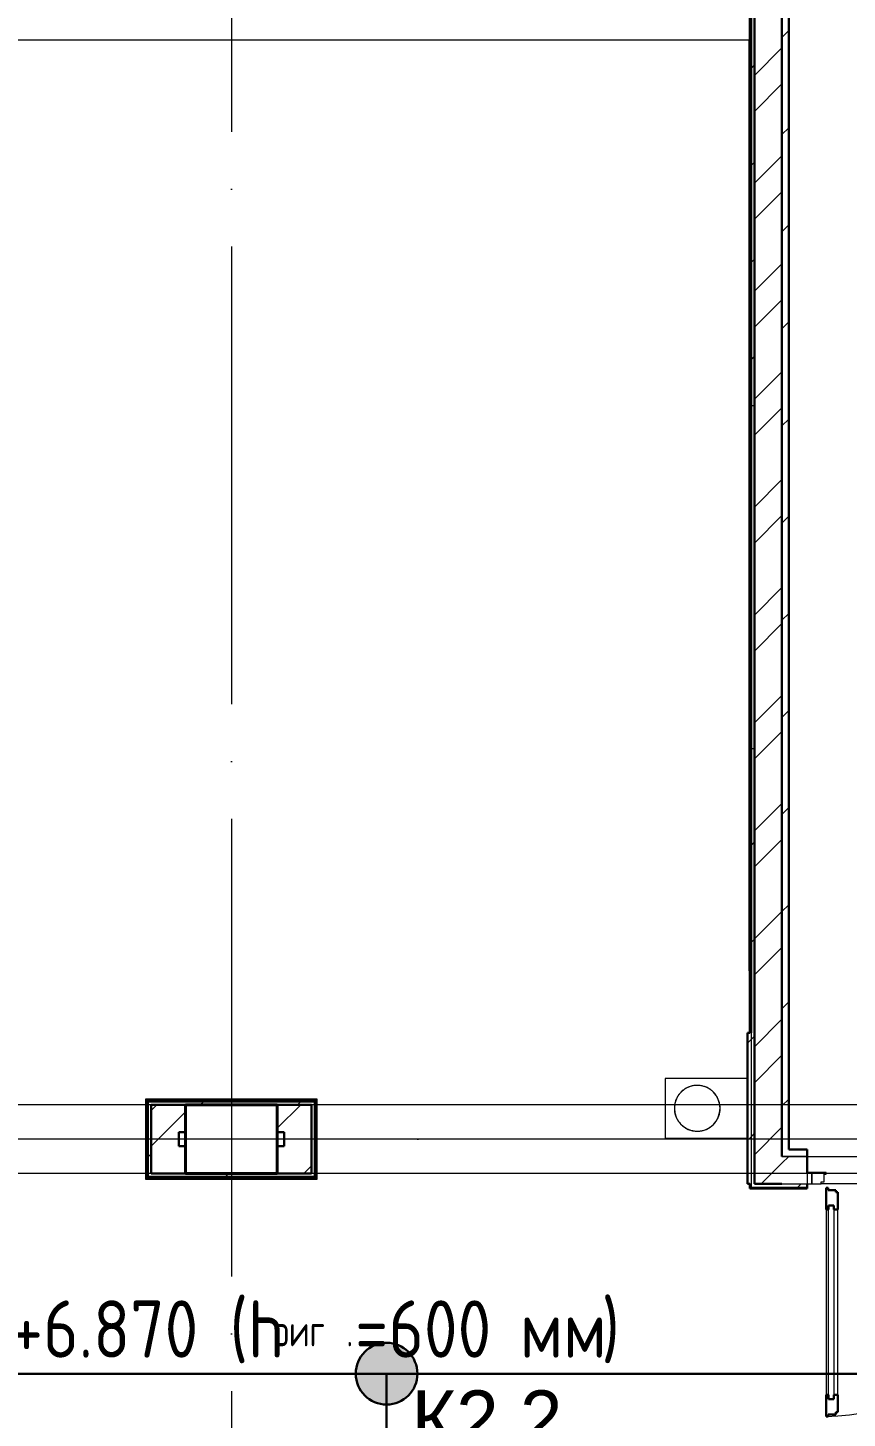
# Model space of a CAD drawing. Header units: millimetres. Extents: x -421858 to 614926, y -468665 to 141641.
# Drawn here: x 111587 to 115166, y -11256 to -5183 of the extents above; entities that cross this region are included whole.
import ezdxf

# ---------------------------------------------------------------- set-up
doc = ezdxf.new("R2010")
doc.units = ezdxf.units.MM
doc.linetypes.add('ADSK_Линия сетки', pattern=[25, 20, -2.5, 0, -2.5])
doc.linetypes.add('ADSK_Сверху', pattern=[450, 300, -150])
for name, color, linetype, lineweight in [('RC-Линии_связи-Адресные', 5, 'Continuous', 30), ('Аннотация', 7, 'Continuous', 18), ('Двери', 252, 'Continuous', 9), ('Линии', 252, 'Continuous', 9), ('лс', 5, 'Continuous', 30), ('Несущие колонны', 252, 'Continuous', 18), ('Ограждение', 252, 'Continuous', 9), ('Оси', 252, 'Continuous', 9), ('Перекрытие', 252, 'Continuous', 18), ('Сантехника', 252, 'Continuous', 9), ('Стены наружные', 7, 'Continuous', 18), ('Стены штриховка', 252, 'Continuous', 9)]:
    doc.layers.add(name, color=color, linetype=linetype, lineweight=lineweight)
doc.layers.add('RC-Таблицы', color=7, linetype='Continuous')
doc.layers.add('Двери открывание', color=7, linetype='Continuous', lineweight=9, true_color=0xc0c0c0)
doc.styles.add('GOST Common_2', font='', dxfattribs={"width": 0.9, "height": 250})
doc.styles.add('GOST Common_4', font='', dxfattribs={"height": 7})
doc.styles.add('Mipgost_5', font='', dxfattribs={"height": 250})
doc.styles.get('GOST Common_2').set_extended_font_data('GOST type B')
doc.styles.get('GOST Common_4').set_extended_font_data('GOST 2.304 type A')
doc.styles.get('Mipgost_5').set_extended_font_data('Mipgost')

# ---------------------------------------------------------------- blocks, each defined once
blk = doc.blocks.new('2 этаж')
at = {"layer": 'Двери', "color": 251, "true_color": 0x636466}
for p, q in [((114991, -10182.3), (114991, -10232.3)), ((115011, -10182.3), (114991, -10182.3)), ((115011, -10232.3), (115011, -10182.3)), ((115075, -10182.3), (115011, -10182.3)), ((115011, -10182.3), (115011, -10232.3)), ((115066, -10224.3), (115066, -10190.3)), ((115066, -10190.3), (115075, -10190.3)), ((115075, -10190.3), (115075, -10182.3)), ((114991, -10232.3), (115011, -10232.3)), ((115011, -10232.3), (115052, -10232.3)), ((115052, -10232.3), (115052, -10224.3)), ((115052, -10224.3), (115066, -10224.3)), ((115075, -10344.3), (115075, -11154.3)), ((115084, -10326.3), (115108, -10326.3)), ((115084, -11172.3), (115084, -10326.3)), ((115108, -10326.3), (115108, -11172.3)), ((115125, -11154.3), (115125, -10344.3)), ((115108, -11172.3), (115084, -11172.3))]:
    blk.add_line(p, q, dxfattribs=at)
at = {"layer": 'Двери', "color": 251, "lineweight": 30, "true_color": 0x636466}
for p, q in [((115083, -10250.3), (115075, -10250.3)), ((115075, -10250.3), (115075, -10344.3)), ((115083, -10259.3), (115083, -10250.3)), ((115117, -10259.3), (115083, -10259.3)), ((115117, -10268.3), (115117, -10259.3)), ((115125, -10268.3), (115117, -10268.3)), ((115125, -10344.3), (115125, -10268.3)), ((115084, -10344.3), (115075, -10344.3)), ((115084, -10326.3), (115084, -10344.3)), ((115108, -10326.3), (115084, -10326.3)), ((115108, -10344.3), (115108, -10326.3)), ((115125, -10344.3), (115108, -10344.3)), ((115075, -11154.3), (115075, -11248.3)), ((115084, -11154.3), (115075, -11154.3)), ((115084, -11172.3), (115084, -11154.3)), ((115108, -11172.3), (115084, -11172.3)), ((115108, -11154.3), (115108, -11172.3)), ((115125, -11154.3), (115108, -11154.3)), ((115125, -11230.3), (115125, -11154.3)), ((115117, -11239.3), (115117, -11230.3)), ((115117, -11230.3), (115125, -11230.3)), ((115075, -11248.3), (115083, -11248.3)), ((115083, -11248.3), (115083, -11239.3)), ((115083, -11239.3), (115117, -11239.3))]:
    blk.add_line(p, q, dxfattribs=at)
at = {"layer": 'Двери открывание', "color": 251, "true_color": 0x636466}
blk.add_arc((115057, -10250.3), 998, 271.03345, 0, dxfattribs=at)
at = {"layer": 'Линии', "color": 251, "linetype": 'ADSK_Сверху', "ltscale": 100, "true_color": 0x636466}
for p, q in [((117881, -9887.3), (107016, -9887.3)), ((117881, -10187.3), (107016, -10187.3))]:
    blk.add_line(p, q, dxfattribs=at)
at = {"layer": 'Несущие колонны', "color": 251, "lineweight": 40, "true_color": 0x636466}
for p, q in [((112276, -10187.3), (112276, -9887.3)), ((112276, -9887.3), (112676, -9887.3)), ((112676, -9887.3), (112276, -9887.3)), ((112276, -9887.3), (112276, -10187.3)), ((112676, -9887.3), (112676, -10187.3)), ((112676, -10187.3), (112676, -9887.3)), ((112676, -10187.3), (112276, -10187.3)), ((112276, -10187.3), (112676, -10187.3))]:
    blk.add_line(p, q, dxfattribs=at)
at = {"layer": 'Ограждение', "color": 251, "true_color": 0x636466}
for p, q in [((114741, -5237.3), (107041, -5237.3)), ((114736, -5237.3), (114736, -9302.3)), ((114741, -9302.3), (114736, -9302.3)), ((112106, -9867.3), (112101, -9862.3)), ((112101, -9862.3), (112101, -10212.3)), ((112851, -9862.3), (112101, -9862.3)), ((112851, -9862.3), (112846, -9867.3)), ((112851, -10212.3), (112851, -9862.3)), ((112106, -10207.3), (112101, -10212.3)), ((112101, -10212.3), (112851, -10212.3)), ((112846, -10207.3), (112851, -10212.3))]:
    blk.add_line(p, q, dxfattribs=at)
at = {"layer": 'Оси', "color": 251, "linetype": 'ADSK_Линия сетки', "ltscale": 100, "true_color": 0x636466}
for p, q in [((112476, -1137.3), (112476, -32263.4)), ((170543.3, -10037.3), (93565.9, -10037.3))]:
    blk.add_line(p, q, dxfattribs=at)
at = {"layer": 'Перекрытие', "color": 251, "ltscale": 100, "true_color": 0x636466}
for p, q in [((112101, -10037.3), (107046, -10037.3)), ((114731, -10037.3), (112851, -10037.3))]:
    blk.add_line(p, q, dxfattribs=at)
at = {"layer": 'Сантехника', "color": 251, "true_color": 0x636466}
for p, q in [((114731, -9772.3), (114371, -9772.3)), ((114371, -9772.3), (114371, -10032.3)), ((114371, -10032.3), (114731, -10032.3))]:
    blk.add_line(p, q, dxfattribs=at)
at = {"layer": 'Сантехника', "color": 251, "true_color": 0x636466, "flags": 128}
for points in [[(114611, -9902.3), (114610.9, -9898.3), (114610.7, -9894.3), (114610.3, -9890.3), (114609.7, -9886.3), (114609, -9882.4), (114608.1, -9878.5), (114607.1, -9874.6), (114605.9, -9870.8), (114604.6, -9867), (114603.1, -9863.3), (114601.5, -9859.7), (114599.7, -9856.1), (114597.8, -9852.6), (114595.7, -9849.1), (114593.5, -9845.8), (114591.2, -9842.5), (114588.8, -9839.4), (114586.2, -9836.3), (114583.5, -9833.4), (114580.7, -9830.5), (114577.8, -9827.8), (114574.7, -9825.2), (114571.6, -9822.7), (114568.4, -9820.3), (114565, -9818.1), (114561.6, -9816), (114558.1, -9814.1), (114554.6, -9812.2), (114550.9, -9810.6), (114547.2, -9809), (114543.5, -9807.7), (114539.7, -9806.5), (114535.8, -9805.4), (114531.9, -9804.5), (114528, -9803.7), (114524, -9803.1), (114520.1, -9802.7), (114516.1, -9802.4), (114512.1, -9802.3), (114508.1, -9802.3), (114504.1, -9802.5), (114500.1, -9802.8), (114496.1, -9803.4), (114492.2, -9804), (114488.3, -9804.9), (114484.4, -9805.9), (114480.6, -9807), (114476.8, -9808.3), (114473.1, -9809.7), (114469.4, -9811.3), (114465.8, -9813.1), (114462.3, -9814.9), (114458.8, -9817), (114455.4, -9819.1), (114452.2, -9821.4), (114449, -9823.8), (114445.9, -9826.4), (114442.9, -9829), (114440, -9831.8), (114437.3, -9834.7), (114434.6, -9837.7), (114432.1, -9840.8), (114429.7, -9844), (114427.4, -9847.3), (114425.3, -9850.7), (114423.3, -9854.2), (114421.5, -9857.7), (114419.8, -9861.3), (114418.2, -9865), (114416.8, -9868.8), (114415.5, -9872.5), (114414.4, -9876.4), (114413.5, -9880.3), (114412.7, -9884.2), (114412, -9888.1), (114411.5, -9892.1), (114411.2, -9896.1), (114411, -9900.1), (114411, -9902.3)], [(114411, -9902.3), (114411.1, -9906.3), (114411.3, -9910.2), (114411.7, -9914.2), (114412.3, -9918.2), (114413, -9922.1), (114413.9, -9926), (114414.9, -9929.9), (114416.1, -9933.7), (114417.4, -9937.5), (114418.9, -9941.2), (114420.5, -9944.8), (114422.3, -9948.4), (114424.2, -9951.9), (114426.3, -9955.4), (114428.5, -9958.7), (114430.8, -9962), (114433.2, -9965.1), (114435.8, -9968.2), (114438.5, -9971.1), (114441.3, -9974), (114444.3, -9976.7), (114447.3, -9979.3), (114450.4, -9981.8), (114453.7, -9984.2), (114457, -9986.4), (114460.4, -9988.5), (114463.9, -9990.4), (114467.4, -9992.3), (114471.1, -9993.9), (114474.8, -9995.5), (114478.5, -9996.8), (114482.3, -9998.1), (114486.2, -9999.1), (114490.1, -10000), (114494, -10000.8), (114498, -10001.4), (114501.9, -10001.8), (114505.9, -10002.1), (114509.9, -10002.2), (114513.9, -10002.2), (114517.9, -10002), (114521.9, -10001.7), (114525.9, -10001.1), (114529.8, -10000.5), (114533.7, -9999.6), (114537.6, -9998.7), (114541.4, -9997.5), (114545.2, -9996.2), (114549, -9994.8), (114552.6, -9993.2), (114556.2, -9991.4), (114559.8, -9989.6), (114563.2, -9987.5), (114566.6, -9985.4), (114569.9, -9983.1), (114573, -9980.7), (114576.1, -9978.1), (114579.1, -9975.5), (114582, -9972.7), (114584.7, -9969.8), (114587.4, -9966.8), (114589.9, -9963.7), (114592.3, -9960.5), (114594.6, -9957.2), (114596.7, -9953.8), (114598.7, -9950.3), (114600.5, -9946.8), (114602.2, -9943.2), (114603.8, -9939.5), (114605.2, -9935.8), (114606.5, -9932), (114607.6, -9928.1), (114608.6, -9924.2), (114609.4, -9920.3), (114610, -9916.4), (114610.5, -9912.4), (114610.8, -9908.4), (114611, -9904.4), (114611, -9902.3)]]:
    blk.add_lwpolyline(points, dxfattribs=at)
at = {"layer": 'Сантехника', "color": 251, "true_color": 0x636466}
for start, end in [(0, 180), (180, 0)]:
    blk.add_arc((114511, -9902.3), 100, start, end, dxfattribs=at)
at = {"layer": 'Стены наружные', "color": 251, "lineweight": 30, "true_color": 0x636466}
for p, q in [((114881, -3837.3), (114881, -10112.3)), ((114911, -10082.3), (114911, -3867.3)), ((114741, -4022.3), (114741, -9572.3)), ((114746, -9572.3), (114746, -4017.3)), ((114761, -4012.3), (114761, -10232.3)), ((114731, -9572.3), (114731, -10232.3)), ((114741, -9572.3), (114731, -9572.3)), ((112846, -9867.3), (112106, -9867.3)), ((112106, -9867.3), (112106, -10207.3)), ((112841, -9872.3), (112111, -9872.3)), ((112111, -9872.3), (112111, -10202.3)), ((112126, -9887.3), (112276, -9887.3)), ((112126, -10187.3), (112126, -9887.3)), ((112676, -9887.3), (112826, -9887.3)), ((112826, -10187.3), (112826, -9887.3)), ((112841, -10202.3), (112841, -9872.3)), ((112846, -10207.3), (112846, -9867.3)), ((112246, -10007.3), (112276, -10007.3)), ((112246, -10067.3), (112246, -10007.3)), ((112676, -10007.3), (112706, -10007.3)), ((112706, -10007.3), (112706, -10067.3)), ((112276, -10067.3), (112246, -10067.3)), ((112706, -10067.3), (112676, -10067.3)), ((114991, -10082.3), (114911, -10082.3)), ((114991, -10112.3), (114991, -10082.3)), ((114991, -10182.3), (114991, -10112.3)), ((112111, -10202.3), (112841, -10202.3)), ((112276, -10187.3), (112126, -10187.3)), ((112826, -10187.3), (112676, -10187.3)), ((112106, -10207.3), (112846, -10207.3)), ((114731, -10232.3), (114741, -10232.3)), ((114741, -10232.3), (114741, -10252.3)), ((114741, -10252.3), (114991, -10252.3)), ((114761, -10232.3), (114881, -10232.3)), ((114991, -10252.3), (114991, -10232.3))]:
    blk.add_line(p, q, dxfattribs=at)
at = {"layer": 'Стены наружные', "color": 251, "linetype": 'Continuous', "lineweight": 9, "true_color": 0x636466}
for p, q in [((114741, -5223.4), (114746, -5218.4)), ((114881, -5224.8), (114910.9, -5195)), ((114761, -5390.4), (114881, -5270.4)), ((114741, -5294.1), (114746, -5289.1)), ((114741, -5364.8), (114746, -5359.8)), ((114746, -5359.8), (114761, -5344.8)), ((114741, -5435.6), (114746, -5430.6)), ((114761, -5547.6), (114881, -5427.6)), ((114741, -5506.3), (114746, -5501.3)), ((114741, -5577), (114746, -5572)), ((114741, -5647.7), (114746, -5642.7)), ((114881, -5649.1), (114910.9, -5619.2)), ((114741, -5718.4), (114746, -5713.4)), ((114746, -5784.1), (114761, -5769.1)), ((114761, -5861.9), (114881, -5741.9)), ((114741, -5789.1), (114746, -5784.1)), ((114741, -5859.8), (114746, -5854.8)), ((114741, -5930.5), (114746, -5925.5)), ((114761, -6019.1), (114881, -5899.1)), ((114741, -6001.2), (114746, -5996.2)), ((114741, -6071.9), (114746, -6066.9)), ((114881, -6073.4), (114910.9, -6043.5)), ((114741, -6142.7), (114746, -6137.7)), ((114746, -6208.4), (114761, -6193.4)), ((114741, -6213.4), (114746, -6208.4)), ((114761, -6333.4), (114881, -6213.4)), ((114741, -6284.1), (114746, -6279.1)), ((114741, -6354.8), (114746, -6349.8)), ((114761, -6490.5), (114881, -6370.5)), ((114741, -6425.5), (114746, -6420.5)), ((114741, -6496.2), (114746, -6491.2)), ((114881, -6497.6), (114910.9, -6467.7)), ((114741, -6566.9), (114746, -6561.9)), ((114746, -6632.6), (114761, -6617.6)), ((114741, -6637.6), (114746, -6632.6)), ((114741, -6708.3), (114746, -6703.3)), ((114761, -6804.8), (114881, -6684.8)), ((114741, -6779.1), (114746, -6774.1)), ((114741, -6849.8), (114746, -6844.8)), ((114761, -6962), (114881, -6842)), ((114741, -6920.5), (114746, -6915.5)), ((114881, -6921.9), (114910.9, -6892)), ((114741, -6991.2), (114746, -6986.2)), ((114741, -7061.9), (114746, -7056.9)), ((114741, -7132.6), (114746, -7127.6)), ((114761, -7276.3), (114881, -7156.3)), ((114741, -7203.3), (114746, -7198.3)), ((114741, -7274), (114746, -7269)), ((114741, -7344.7), (114746, -7339.7)), ((114761, -7433.5), (114881, -7313.5)), ((114881, -7346.2), (114910.9, -7316.2)), ((114741, -7415.5), (114746, -7410.5)), ((114741, -7486.2), (114746, -7481.2)), ((114741, -7556.9), (114746, -7551.9)), ((114741, -7627.6), (114746, -7622.6)), ((114761, -7747.8), (114881, -7627.8)), ((114741, -7698.3), (114746, -7693.3)), ((114741, -7769), (114746, -7764)), ((114881, -7770.4), (114910.9, -7740.5)), ((114741, -7839.7), (114746, -7834.7)), ((114761, -7904.9), (114881, -7784.9)), ((114741, -7910.4), (114746, -7905.4)), ((114741, -7981.1), (114746, -7976.1)), ((114741, -8051.8), (114746, -8046.8)), ((114741, -8122.6), (114746, -8117.6)), ((114761, -8219.2), (114881, -8099.2)), ((114741, -8193.3), (114746, -8188.3)), ((114881, -8194.7), (114911, -8164.7)), ((114741, -8264), (114746, -8259)), ((114761, -8376.4), (114881, -8256.4)), ((114741, -8334.7), (114746, -8329.7)), ((114741, -8405.4), (114746, -8400.4)), ((114741, -8476.1), (114746, -8471.1)), ((114741, -8546.8), (114746, -8541.8)), ((114741, -8617.5), (114746, -8612.5)), ((114761, -8690.7), (114881, -8570.7)), ((114881, -8619), (114911, -8589)), ((114741, -8688.2), (114746, -8683.2)), ((114746, -8754), (114761, -8739)), ((114761, -8847.8), (114881, -8727.8)), ((114741, -8759), (114746, -8754)), ((114741, -8829.7), (114746, -8824.7)), ((114741, -8900.4), (114746, -8895.4)), ((114741, -8971.1), (114746, -8966.1)), ((114741, -9041.8), (114746, -9036.8)), ((114761, -9162.2), (114881, -9042.2)), ((114881, -9043.2), (114911, -9013.2)), ((114741, -9112.5), (114746, -9107.5)), ((114746, -9178.2), (114761, -9163.2)), ((114741, -9183.2), (114746, -9178.2)), ((114761, -9319.3), (114881, -9199.3)), ((114741, -9253.9), (114746, -9248.9)), ((114741, -9324.6), (114746, -9319.6)), ((114741, -9395.3), (114746, -9390.3)), ((114741, -9466.1), (114746, -9461.1)), ((114881, -9467.5), (114911, -9437.5)), ((114741, -9536.8), (114746, -9531.8)), ((114761, -9633.6), (114881, -9513.6)), ((114746, -9602.5), (114761, -9587.5)), ((114731, -9617.5), (114746, -9602.5)), ((114761, -9790.8), (114881, -9670.8)), ((112126, -9911.3), (112150.1, -9887.3)), ((112142.8, -9872.3), (112147.8, -9867.3)), ((112213.5, -9872.3), (112218.5, -9867.3)), ((112284.2, -9872.3), (112289.2, -9867.3)), ((112339.9, -9887.3), (112354.9, -9872.3)), ((112354.9, -9872.3), (112359.9, -9867.3)), ((112425.6, -9872.3), (112430.6, -9867.3)), ((112496.3, -9872.3), (112501.3, -9867.3)), ((112567, -9872.3), (112572, -9867.3)), ((112637.8, -9872.3), (112642.8, -9867.3)), ((112676, -9989.9), (112778.7, -9887.3)), ((112708.5, -9872.3), (112713.5, -9867.3)), ((112764.2, -9887.3), (112779.2, -9872.3)), ((112779.2, -9872.3), (112784.2, -9867.3)), ((112841, -9881.1), (112846, -9876.1)), ((114881, -9891.7), (114911, -9861.8)), ((112106, -9909), (112111, -9904)), ((112187.2, -10007.3), (112276, -9918.5)), ((112841, -9951.8), (112846, -9946.8)), ((112106, -9979.7), (112111, -9974.7)), ((112126, -10068.5), (112187.2, -10007.3)), ((112841, -10022.6), (112846, -10017.6)), ((114746, -10026.7), (114761, -10011.7)), ((114761, -10105.1), (114881, -9985.1)), ((112106, -10050.5), (112111, -10045.5)), ((114731, -10041.7), (114746, -10026.7)), ((112106, -10121.2), (112111, -10116.2)), ((112111, -10116.2), (112126, -10101.2)), ((112841, -10093.3), (112846, -10088.3)), ((114791, -10232.3), (114881, -10142.2)), ((114881, -10142.2), (114911, -10112.3)), ((112106, -10191.9), (112111, -10186.9)), ((112161.3, -10207.3), (112166.3, -10202.3)), ((112232, -10207.3), (112237, -10202.3)), ((112302.8, -10207.3), (112307.8, -10202.3)), ((112373.5, -10207.3), (112378.5, -10202.3)), ((112444.2, -10207.3), (112449.2, -10202.3)), ((112449.2, -10202.3), (112464.2, -10187.3)), ((112514.9, -10207.3), (112519.9, -10202.3)), ((112585.6, -10207.3), (112590.6, -10202.3)), ((112656.3, -10207.3), (112661.3, -10202.3)), ((112727, -10207.3), (112732, -10202.3)), ((112793, -10187.3), (112826, -10154.2)), ((112797.7, -10207.3), (112802.7, -10202.3)), ((112841, -10164), (112846, -10159)), ((114741, -10243.9), (114746, -10238.9)), ((114803.3, -10252.3), (114808.3, -10247.3)), ((114874.1, -10252.3), (114879.1, -10247.3)), ((114944.8, -10252.3), (114949.8, -10247.3)), ((114949.8, -10247.3), (114964.8, -10232.3))]:
    blk.add_line(p, q, dxfattribs=at)
at = {"layer": 'Стены наружные', "color": 251, "true_color": 0x636466}
for p, q in [((114991, -10112.3), (116121, -10112.3)), ((116060, -10232.3), (115052, -10232.3))]:
    blk.add_line(p, q, dxfattribs=at)
at = {"layer": 'Стены штриховка', "color": 251, "true_color": 0x636466}
for p, q in [((114746, -6832.3), (114761, -6832.3)), ((114761, -8332.3), (114746, -8332.3)), ((114746, -9572.3), (114741, -9572.3)), ((114746, -9572.3), (114746, -10247.3)), ((114991, -10112.3), (114881, -10112.3)), ((114881, -10112.3), (114991, -10112.3)), ((114741, -10232.3), (114746, -10232.3)), ((114746, -10247.3), (114991, -10247.3)), ((114881, -10232.3), (114991, -10232.3))]:
    blk.add_line(p, q, dxfattribs=at)
at = {"layer": 'Аннотация', "color": 251, "true_color": 0x636466, "width": 0.9}
for s, height, style, p in [('. +6.870 (h', 250, 'GOST Common_2', (111307.3, -10991.5)), ('=600', 250, 'GOST Common_2', (113015.9, -10991.5)), (')', 250, 'GOST Common_2', (114093.4, -10991.5)), ('риг', 138.75, 'GOST Common_4', (112656.8, -10942.3)), ('мм', 250, 'GOST Common_2', (113736.2, -10991.5)), ('.', 138.8, 'GOST Common_4', (112978.3, -10942.3))]:
    blk.add_text(s, height=height, dxfattribs=dict(at, style=style)).set_placement(p)
blk = doc.blocks.new('кс-4')
at = {"layer": 'RC-Линии_связи-Адресные'}
h = blk.add_hatch(color=11, dxfattribs=at)
h.dxf.hatch_style = 1
h.paths.add_polyline_path([(134.7, 0, 1), (-134.7, 0, 1)])
at = {"layer": 'RC-Линии_связи-Адресные', "color": 116, "true_color": 0x136734}
blk.add_circle((0, 0), 134.7, dxfattribs=at)

msp = doc.modelspace()

# ---------------------------------------------------------------- linework, layer by layer
at = {"layer": 'лс', "color": 116, "linetype": 'Continuous', "ltscale": 100, "true_color": 0x136734, "transparency": 33554687}
msp.add_line((147484.9, -11061.6), (107426.3, -11061.6), dxfattribs=at)
at = {"layer": 'лс', "color": 11, "linetype": 'Continuous', "ltscale": 100, "transparency": 33554687}
msp.add_line((113153.8, -11636.7), (113153.8, -11061.6), dxfattribs=at)

# ---------------------------------------------------------------- block references
msp.add_blockref('2 этаж', (0, 0))
at = {"layer": 'RC-Линии_связи-Адресные'}
msp.add_blockref('кс-4', (113153.8, -11061.6), dxfattribs=at)

# ---------------------------------------------------------------- texts
at = {"layer": 'RC-Таблицы', "linetype": 'Continuous', "lineweight": 40, "transparency": 33554687, "insert": (113592.7, -11259.9), "char_height": 250, "width": 2400, "attachment_point": 5, "style": 'Mipgost_5'}
msp.add_mtext('К2.2', dxfattribs=at)

doc.saveas('drawing.dxf')
